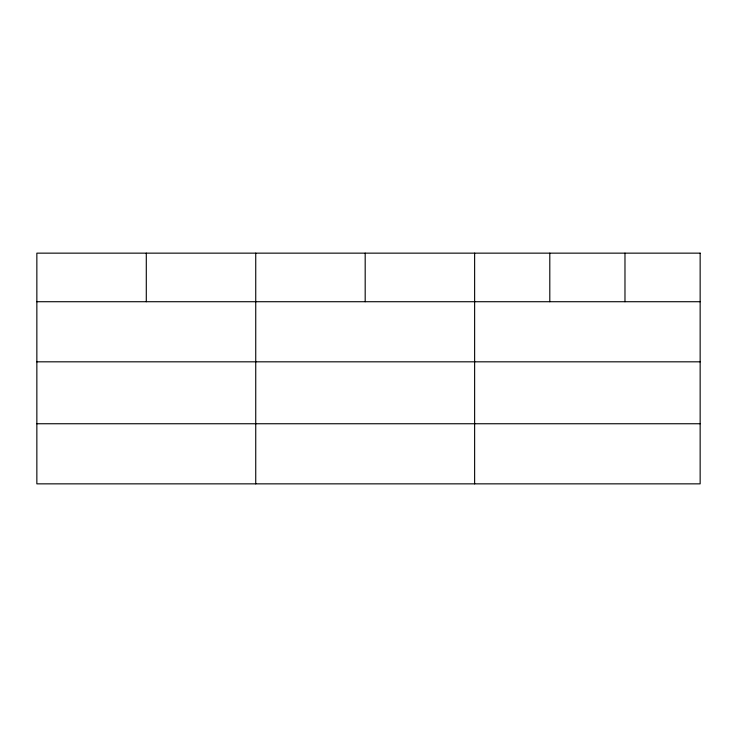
<?xml version="1.0" encoding="UTF-8"?>
<svg xmlns="http://www.w3.org/2000/svg" width="737" height="737" viewBox="0 0 737 737"><rect width="100%" height="100%" fill="white"/><g stroke="black" fill="none" stroke-linecap="round" stroke-linejoin="round"><path stroke-width="1.11" d="M36.85 301.719L700.15 301.719M36.85 361.821L700.15 361.821M36.85 423.747L700.15 423.747M624.976 253.15L624.976 301.719M549.802 253.15L549.802 301.719M474.628 253.15L474.628 483.85M365.183 253.15L365.183 301.719M255.739 253.15L255.739 483.85M146.294 253.15L146.294 301.719M700.15 253.15L36.85 253.15L36.85 483.85L700.15 483.85L700.15 253.15"/></g></svg>
